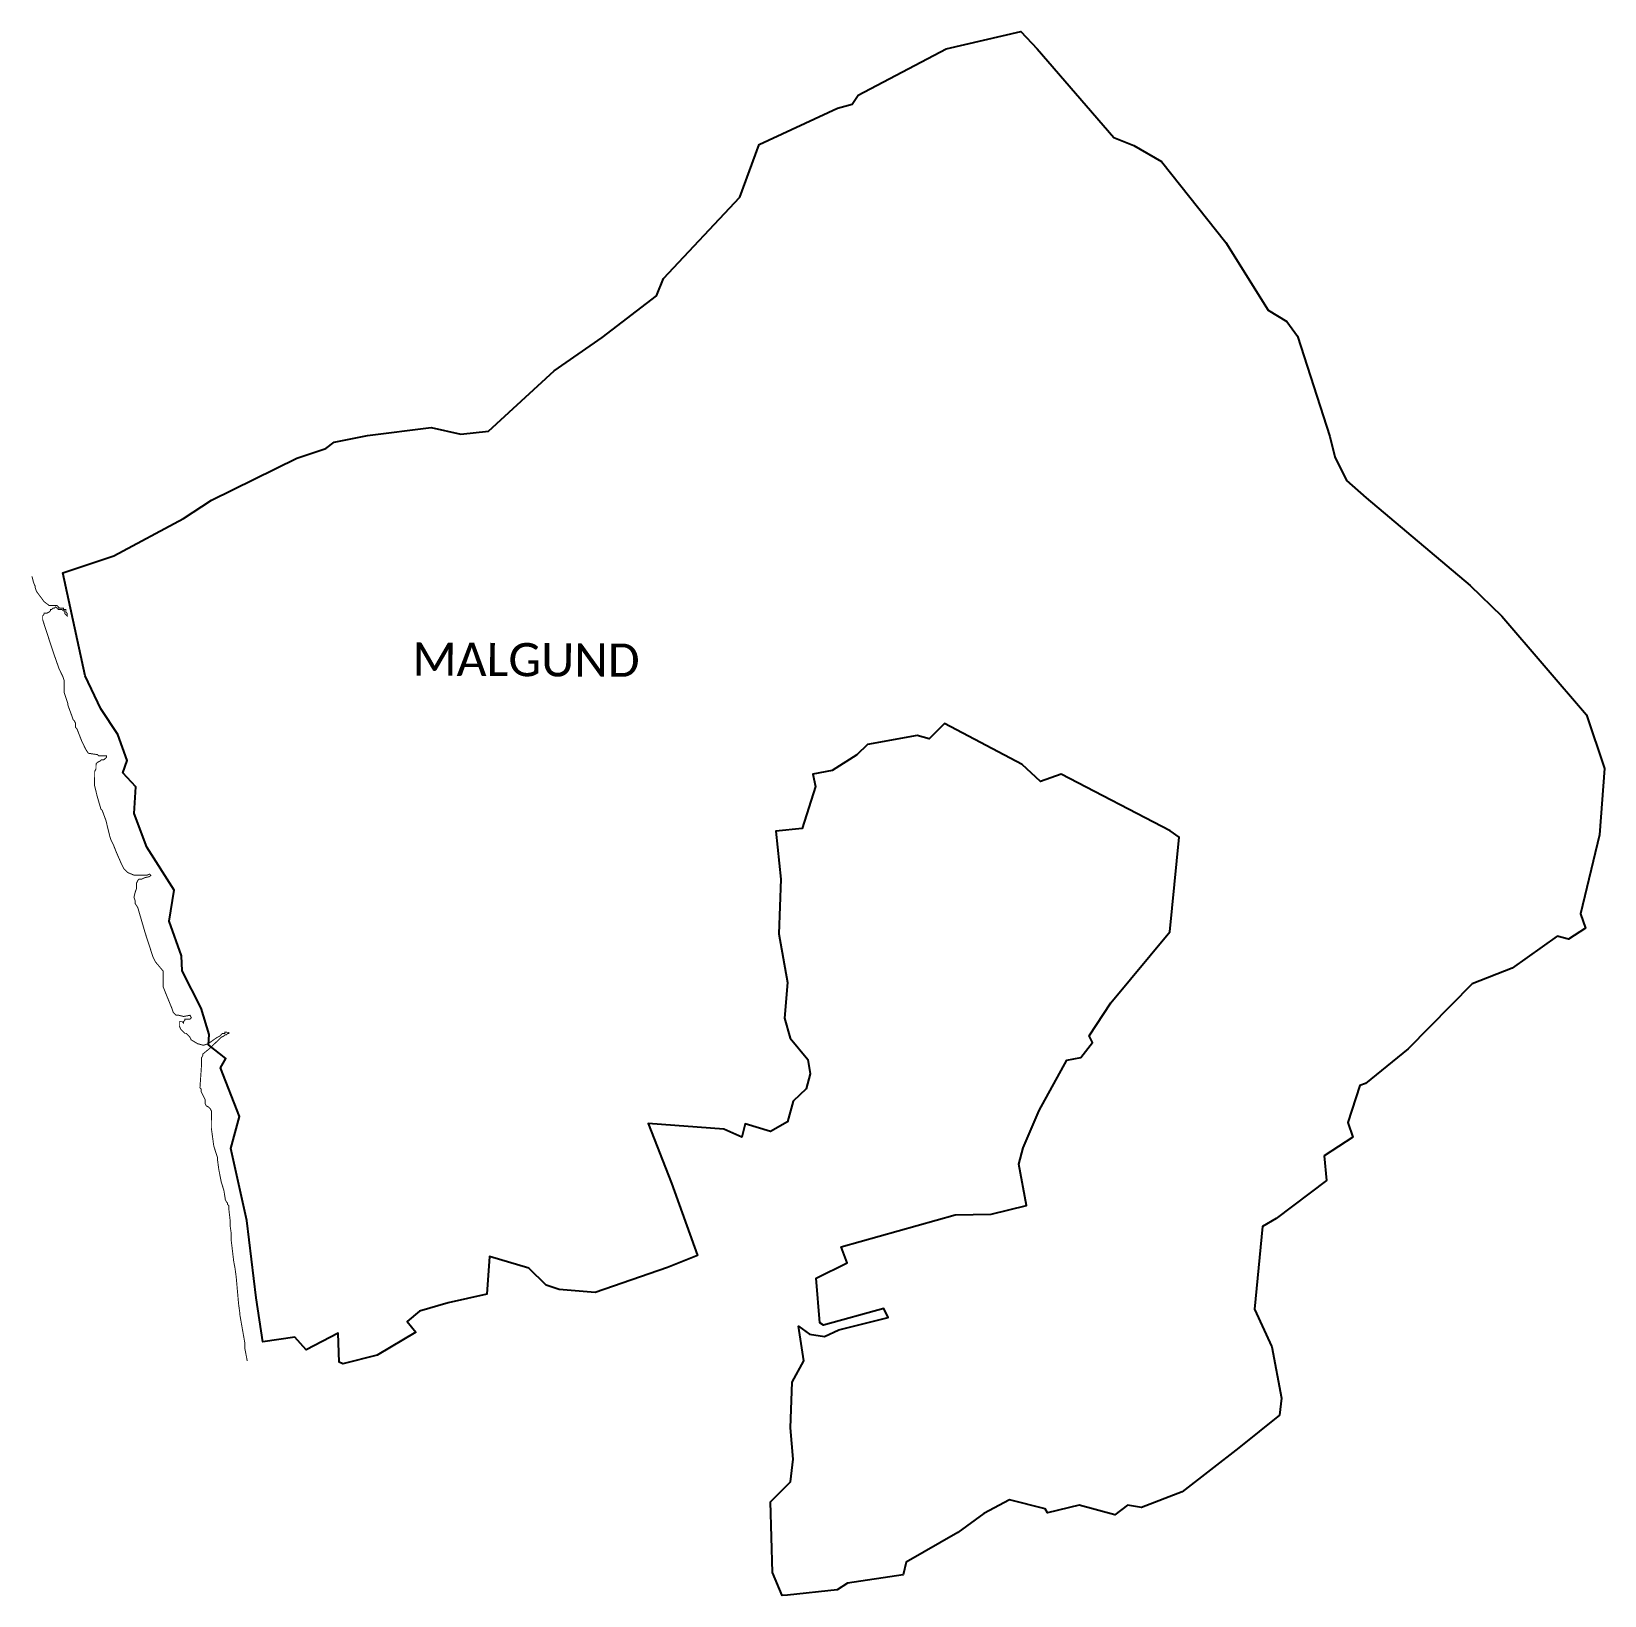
# Model space of a CAD drawing. Header units: metres. Extents: x 263795 to 319180, y 1897866 to 2154063.
# Drawn here: x 314254 to 319180, y 1897866 to 1902766 of the extents above; entities outside this region: 1.
import ezdxf

# ---------------------------------------------------------------- set-up
doc = ezdxf.new("R2010")
doc.units = ezdxf.units.M
for name, color, linetype in [('HIGH TIDE LINE', 6, 'Continuous'), ('village', 3, 'Continuous'), ('VILLAGE NAME', 250, 'Continuous')]:
    doc.layers.add(name, color=color, linetype=linetype)
doc.styles.get("Standard").update_dxf_attribs({"font": 'simplex.shx'})

msp = doc.modelspace()

# ---------------------------------------------------------------- linework, layer by layer
at = {"color": 3, "flags": 128}
msp.add_lwpolyline([(316823.7, 1902537.2), (316842.6, 1902565.9)], dxfattribs=at)
at = {"layer": 'HIGH TIDE LINE', "lineweight": 0, "const_width": 3}
msp.add_lwpolyline([(263796.4, 2154061), (263796.4, 2154061)], close=True, dxfattribs=at)
at = {"layer": 'HIGH TIDE LINE', "const_width": 3}
msp.add_lwpolyline([(314255.5, 1901058.7), (314261.5, 1901036.4), (314265.5, 1901028.2), (314265.4, 1901024.2), (314269.4, 1901012), (314281.5, 1900995.7), (314293.5, 1900979.4), (314309.6, 1900967.2), (314313.7, 1900967.1), (314317.7, 1900967.1), (314321.8, 1900967.1), (314325.8, 1900967), (314329.9, 1900967), (314333.9, 1900967), (314338, 1900962.9), (314342, 1900958.8), (314346, 1900958.8), (314350.1, 1900958.8), (314354.1, 1900958.7), (314354.1, 1900954.7), (314358.2, 1900954.7), (314362.2, 1900954.6), (314362.2, 1900950.6), (314362.2, 1900946.5), (314366.2, 1900942.5), (314366.1, 1900938.4), (314366.1, 1900934.4), (314362.1, 1900938.4), (314358.1, 1900942.5), (314358.1, 1900946.6), (314358.1, 1900950.6), (314354.1, 1900950.6), (314350.1, 1900954.7), (314346, 1900954.7), (314341.9, 1900954.8), (314337.9, 1900954.8), (314337.9, 1900958.9), (314333.9, 1900958.9), (314329.9, 1900963), (314325.8, 1900958.9), (314321.7, 1900959), (314317.6, 1900954.9), (314313.6, 1900955), (314313.6, 1900950.9), (314309.5, 1900946.9), (314301.4, 1900942.9), (314297.3, 1900942.9), (314293.3, 1900942.9), (314293.2, 1900938.9), (314289.1, 1900934.9), (314289.1, 1900930.8), (314289.1, 1900926.8), (314289.1, 1900922.7), (314301, 1900886.2), (314320.8, 1900825.3), (314340.7, 1900768.4), (314352.7, 1900744), (314356.7, 1900731.8), (314356.6, 1900727.8), (314356.6, 1900719.7), (314356.4, 1900695.3), (314360.4, 1900683.2), (314368.3, 1900658.8), (314368.3, 1900654.7), (314380.2, 1900622.2), (314384.2, 1900610.1), (314388.2, 1900606), (314392.2, 1900597.9), (314392.1, 1900585.7), (314396.2, 1900581.6), (314412.1, 1900541), (314424.1, 1900516.6), (314432.1, 1900504.4), (314460.4, 1900500.1), (314464.5, 1900496.1), (314468.5, 1900496), (314472.6, 1900496), (314476.6, 1900496), (314480.7, 1900496), (314484.7, 1900495.9), (314488.8, 1900495.9), (314488.7, 1900491.8), (314484.7, 1900487.8), (314480.6, 1900483.8), (314472.5, 1900483.9), (314468.4, 1900479.8), (314460.3, 1900475.8), (314456.2, 1900471.8), (314456.2, 1900467.8), (314456.1, 1900459.6), (314456.1, 1900455.6), (314452, 1900447.5), (314451.9, 1900431.3), (314451.7, 1900402.9), (314459.6, 1900370.5), (314471.4, 1900329.9), (314475.5, 1900325.8), (314487.4, 1900293.3), (314491.3, 1900277.1), (314499.2, 1900244.6), (314503.2, 1900232.4), (314511.2, 1900216.2), (314519.2, 1900195.8), (314535.1, 1900159.3), (314543.1, 1900143), (314555.2, 1900130.8), (314575.4, 1900122.5), (314587.5, 1900122.4), (314591.6, 1900122.4), (314611.8, 1900122.3), (314615.9, 1900122.2), (314624, 1900126.2), (314628.1, 1900122.2), (314624, 1900118.1), (314607.7, 1900114.2), (314599.6, 1900110.2), (314591.5, 1900110.3), (314587.4, 1900106.2), (314583.3, 1900098.2), (314583.3, 1900090.1), (314583.2, 1900081.9), (314579.1, 1900069.8), (314574.9, 1900053.6), (314578.9, 1900041.5), (314578.8, 1900033.4), (314586.9, 1900021.1), (314610.6, 1899939.9), (314634.4, 1899866.8), (314642.4, 1899850.6), (314666.5, 1899822), (314666.5, 1899813.9), (314666.4, 1899805.8), (314666.4, 1899797.7), (314666.3, 1899789.6), (314666.2, 1899773.4), (314674.2, 1899753.1), (314694.1, 1899704.4), (314698.1, 1899692.2), (314702.1, 1899688.1), (314706.1, 1899684), (314714.2, 1899684), (314730.4, 1899679.8), (314750.7, 1899683.7), (314754.7, 1899675.6), (314750.6, 1899671.6), (314746.6, 1899671.6), (314742.5, 1899671.6), (314738.5, 1899671.6), (314734.4, 1899671.7), (314734.4, 1899667.6), (314730.3, 1899663.6), (314730.3, 1899659.5), (314726.3, 1899663.6), (314722.2, 1899663.6), (314718.1, 1899663.7), (314718.1, 1899659.6), (314718.1, 1899655.6), (314718.1, 1899651.5), (314718, 1899647.5), (314722, 1899639.3), (314726.1, 1899635.3), (314730.1, 1899631.2), (314734.1, 1899627.1), (314738.2, 1899627.1), (314742.2, 1899623), (314750.2, 1899614.8), (314754.2, 1899606.7), (314774.4, 1899594.4), (314790.6, 1899590.2), (314794.6, 1899590.2), (314806.8, 1899594.2), (314835.3, 1899614.3), (314843.4, 1899618.3), (314851.6, 1899626.3), (314855.6, 1899626.3), (314859.7, 1899626.2), (314859.7, 1899630.3), (314863.8, 1899630.3), (314867.8, 1899630.2), (314871.9, 1899630.2), (314871.9, 1899626.2), (314867.8, 1899626.2), (314863.7, 1899622.2), (314859.7, 1899622.2), (314855.6, 1899618.2), (314847.5, 1899614.2), (314839.3, 1899606.1), (314831.1, 1899598.1), (314818.9, 1899586), (314814.8, 1899582), (314790.4, 1899561.9), (314790.4, 1899557.8), (314786.3, 1899549.8), (314786.1, 1899521.4), (314781.6, 1899456.6), (314785.6, 1899452.5), (314785.5, 1899444.4), (314797.5, 1899420), (314797.5, 1899416), (314797.5, 1899411.9), (314797.5, 1899407.9), (314801.5, 1899399.7), (314809.5, 1899395.6), (314813.6, 1899391.5), (314817.6, 1899383.4), (314817.5, 1899375.3), (314817.3, 1899351), (314817.3, 1899346.9), (314817.2, 1899330.7), (314821.1, 1899302.3), (314824.9, 1899273.9), (314836.8, 1899237.4), (314836.8, 1899229.3), (314840.6, 1899200.9), (314848.5, 1899160.3), (314856.4, 1899136), (314860.3, 1899111.6), (314860.3, 1899107.6), (314864.3, 1899099.4), (314868.3, 1899095.4), (314868.3, 1899091.3), (314872.3, 1899087.2), (314872.3, 1899083.2), (314872.2, 1899075.1), (314876, 1899042.6), (314875.9, 1899026.4), (314879.8, 1898998), (314879.6, 1898977.8), (314887.3, 1898912.9), (314891.2, 1898892.6), (314895.1, 1898864.2), (314902.6, 1898779.1), (314906.5, 1898750.7), (314906.4, 1898746.6), (314922.1, 1898657.4), (314921.9, 1898641.2), (314929.8, 1898600.6)], dxfattribs=at)
at = {"layer": 'village', "color": 3, "true_color": 0x00ff00}
for points in [[(316842.6, 1902565.9, 0), (317117.8, 1902711.5, 0), (317351.5, 1902765.5, 0), (317403, 1902711.1, 0), (317642.9, 1902433, 0), (317706.3, 1902408.7, 0), (317792.2, 1902358.4, 0), (317994.3, 1902104.4, 0), (318126.8, 1901892.8, 0), (318185.3, 1901857.4, 0), (318218.4, 1901811, 0), (318319, 1901497, 0), (318335, 1901433.2, 0), (318371.8, 1901358.5, 0), (318433, 1901304.4, 0), (318759.3, 1901029.8, 0), (318858, 1900933.9, 0), (319123.5, 1900624.5, 0), (319179.7, 1900457.1, 0)], [(319179.7, 1900457.1, 0), (319163.6, 1900249.2, 0), (319104.6, 1900001.4, 0), (319120.4, 1899956.9, 0), (319067.3, 1899922, 0), (319031, 1899931.3, 0), (318890, 1899831, 0), (318764.7, 1899782.4, 0), (318564.6, 1899578.4, 0), (318431.3, 1899470.1, 0), (318413.1, 1899464.1, 0), (318375.8, 1899348.2, 0), (318391.1, 1899301.3, 0), (318301.9, 1899243.4, 0), (318309.2, 1899166.4, 0), (318151.6, 1899047.2, 0), (318108.4, 1899021.6, 0), (318083.6, 1898762.6, 0), (318137.6, 1898645, 0), (318168.5, 1898484.3, 0), (318161.5, 1898431.4, 0), (318035, 1898328.6, 0), (317857.3, 1898191.2, 0), (317729.3, 1898142.2, 0), (317686.4, 1898149.2, 0), (317646.6, 1898118.9, 0), (317534.5, 1898149.1, 0), (317435, 1898124.6, 0), (317428.1, 1898137.5, 0), (317316.1, 1898166.2, 0), (317236.5, 1898122.8, 0), (317154.7, 1898063.9, 0), (316992.8, 1897970.3, 0), (316983.7, 1897930.3, 0), (316809.1, 1897905.1, 0), (316776.7, 1897884.1, 0), (316621.6, 1897866.6, 0), (316604.8, 1897865.9, 0), (316574.1, 1897937.7, 0), (316568.5, 1898159.3, 0), (316630.7, 1898222.1, 0), (316638.8, 1898293, 0), (316630.3, 1898390.9, 0), (316635.7, 1898534.6, 0), (316672.2, 1898601.3, 0), (316656.3, 1898709.5, 0), (316690.7, 1898684.6, 0), (316737.6, 1898677.2, 0), (316781.8, 1898698.7, 0), (316936.3, 1898736.4, 0), (316923.2, 1898764.9, 0), (316734.4, 1898713, 0), (316722.3, 1898720.2, 0), (316711, 1898859.6, 0), (316807.9, 1898907.7, 0), (316789, 1898958, 0), (317146.3, 1899058.5, 0), (317259, 1899060.2, 0), (317369.8, 1899087.4, 0), (317345.3, 1899216.8, 0), (317358.8, 1899268.4, 0), (317409.6, 1899385.7, 0), (317495.5, 1899543.3, 0), (317539.6, 1899551.2, 0), (317576.6, 1899598.8, 0), (317566.1, 1899619.2, 0), (317633.5, 1899722.7, 0), (317818.5, 1899944.9, 0), (317847.8, 1900241.6, 0), (317819.7, 1900261, 0), (317478.1, 1900438.6, 0), (317413.8, 1900416.3, 0), (317356.1, 1900469, 0), (317113.3, 1900597.9, 0), (317065.3, 1900550.1, 0), (317027.8, 1900560.2, 0), (316871.9, 1900532.2, 0), (316838.7, 1900499.1, 0), (316761.7, 1900450.6, 0), (316701.1, 1900439.3, 0), (316709.2, 1900400.5, 0), (316667.1, 1900268.2, 0), (316585, 1900260.3, 0), (316600.8, 1900110.5, 0), (316594.1, 1899938.4, 0), (316621.5, 1899786.4, 0), (316611.6, 1899674.1, 0), (316629.8, 1899611.5, 0), (316685.5, 1899545.1, 0), (316692, 1899500.2, 0), (316680.1, 1899453.3, 0), (316639.4, 1899414.3, 0), (316621.5, 1899349.6, 0), (316568.5, 1899319.6, 0), (316488.3, 1899343.1, 0), (316478.6, 1899302.2, 0), (316421.6, 1899327.2, 0), (316184.7, 1899345, 0), (316258.2, 1899157.6, 0), (316339.4, 1898931.2, 0), (316245.3, 1898893.3, 0), (316018.8, 1898815.1, 0), (315906.5, 1898824.2, 0), (315866.2, 1898838.2, 0), (315811.7, 1898890.9, 0), (315688, 1898928.3, 0), (315680.3, 1898810.3, 0), (315559, 1898782.5, 0), (315469.3, 1898757, 0), (315430.6, 1898724.1, 0), (315457.2, 1898690.7, 0), (315336.9, 1898618.9, 0), (315229.4, 1898591.4, 0), (315217.6, 1898596.9, 0), (315214.9, 1898687.3, 0), (315114.2, 1898635.4, 0), (315078.7, 1898675.5, 0), (314978.1, 1898660.8, 0), (314957.2, 1898798.6, 0), (314928.6, 1899040.3, 0), (314877.8, 1899266.5, 0), (314905.4, 1899366.3, 0), (314846.3, 1899519.1, 0), (314862.9, 1899548.5, 0), (314808, 1899591.5, 0), (314810.9, 1899623.2, 0), (314785.6, 1899705.7, 0), (314725.8, 1899822.9, 0), (314723.6, 1899869.5, 0), (314685.4, 1899978.1, 0), (314701.1, 1900075.3, 0), (314614.8, 1900209.9, 0), (314576, 1900315.8, 0), (314580.5, 1900398.9, 0), (314539.9, 1900443.3, 0), (314554.1, 1900482.2, 0), (314524.8, 1900563.3, 0), (314471, 1900643.8, 0), (314422.7, 1900746.8, 0), (314352.5, 1901069.5, 0), (314512.1, 1901123, 0), (314730.4, 1901240, 0), (314818.1, 1901297.4, 0), (315085.4, 1901429.1, 0), (315175.3, 1901459.3, 0), (315201.9, 1901478.7, 0), (315306.6, 1901499.9, 0), (315505.8, 1901524.6, 0), (315598.9, 1901503.7, 0), (315685.2, 1901513.5, 0), (315890.4, 1901702.7, 0), (316041, 1901806.5, 0), (316211.5, 1901937.6, 0), (316233, 1901991.4, 0), (316472, 1902246.5, 0), (316532.9, 1902411.5, 0), (316777.9, 1902525.2, 0), (316823.7, 1902537.2, 0)]]:
    msp.add_polyline3d(points, dxfattribs=at)

# ---------------------------------------------------------------- texts
at = {"layer": 'VILLAGE NAME', "insert": (315447.2, 1900851.7), "char_height": 104.042, "attachment_point": 1, "rotation": 359.6762}
msp.add_mtext_dynamic_manual_height_columns('{\\fCalibri|b0|i0|c0|p34;MALGUND}', width=844.715, gutter_width=520.2, heights=[0], dxfattribs=at)

doc.saveas('drawing.dxf')
